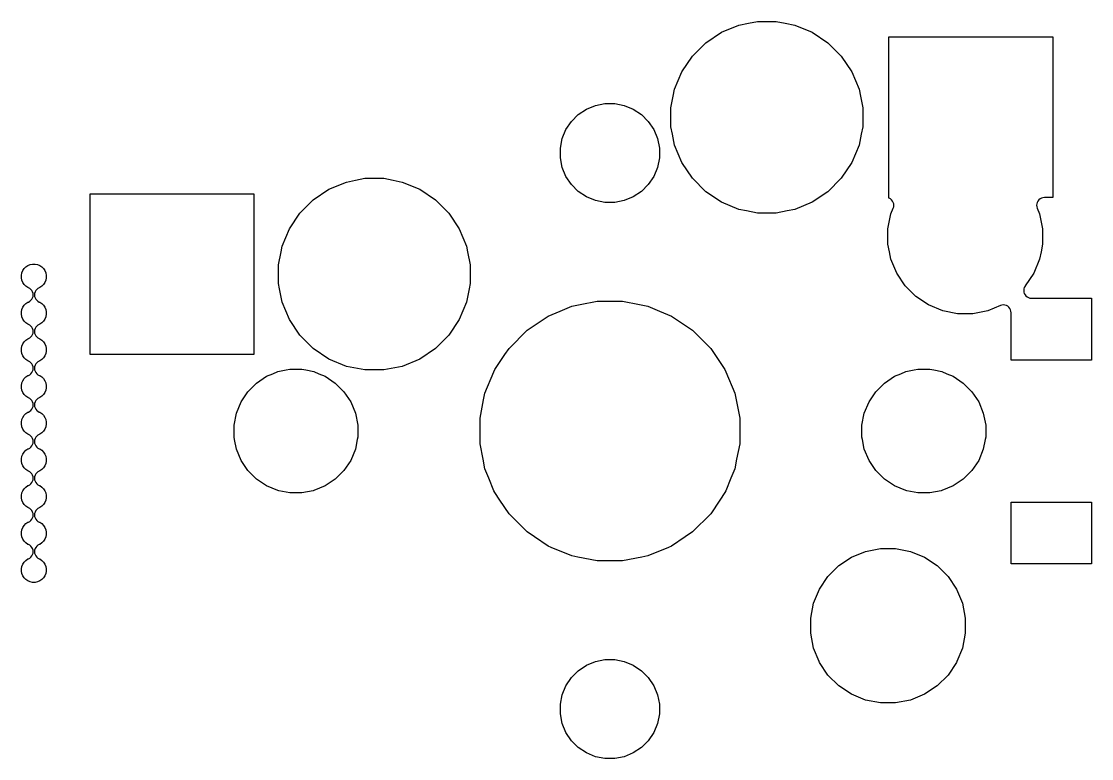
# Model space of a CAD drawing. Extents: x 70 to 347, y -163 to -55.
# Drawn here: x 208.73 to 226.04, y -133.65 to -121.72 of the extents above; entities that cross this region are included whole.
import ezdxf

# ---------------------------------------------------------------- set-up
doc = ezdxf.new("R2010")
doc.units = 0
doc.layers.add('BLACK', color=7, linetype='CONTINUOUS')

msp = doc.modelspace()

# ---------------------------------------------------------------- linework, layer by layer
at = {"layer": 'BLACK', "linetype": 'CONTINUOUS'}
for p, q in [((220.488, -121.744), (220.634, -121.715)), ((220.634, -121.715), (220.939, -121.715)), ((220.939, -121.715), (221.085, -121.744)), ((219.798, -122.061), (220.052, -121.892)), ((220.052, -121.892), (220.334, -121.775)), ((220.334, -121.775), (220.488, -121.744)), ((221.085, -121.744), (221.239, -121.775)), ((221.239, -121.775), (221.521, -121.892)), ((221.521, -121.892), (221.775, -122.061)), ((219.582, -122.277), (219.798, -122.061)), ((221.775, -122.061), (221.991, -122.277)), ((222.763, -124.576), (222.763, -121.965)), ((222.763, -121.965), (225.415, -121.965)), ((225.415, -121.965), (225.415, -124.567)), ((219.412, -122.532), (219.582, -122.277)), ((221.991, -122.277), (222.161, -122.532)), ((219.295, -122.814), (219.412, -122.532)), ((222.161, -122.532), (222.278, -122.814)), ((219.236, -123.113), (219.273, -122.923)), ((219.273, -122.923), (219.295, -122.814)), ((222.278, -122.814), (222.3, -122.923)), ((222.3, -122.923), (222.338, -123.113)), ((217.867, -123.136), (218.013, -123.076)), ((218.013, -123.076), (218.168, -123.045)), ((218.168, -123.045), (218.325, -123.045)), ((218.325, -123.045), (218.48, -123.076)), ((218.48, -123.076), (218.626, -123.136)), ((217.624, -123.336), (217.736, -123.224)), ((217.736, -123.224), (217.867, -123.136)), ((217.867, -123.136), (217.867, -123.136)), ((218.626, -123.136), (218.626, -123.136)), ((218.626, -123.136), (218.757, -123.224)), ((218.757, -123.224), (218.869, -123.336)), ((219.236, -123.419), (219.236, -123.113)), ((222.338, -123.113), (222.338, -123.419)), ((217.537, -123.467), (217.624, -123.336)), ((218.869, -123.336), (218.956, -123.467)), ((219.26, -123.541), (219.236, -123.419)), ((222.338, -123.419), (222.313, -123.541)), ((217.446, -123.767), (217.476, -123.613)), ((217.476, -123.613), (217.537, -123.467)), ((217.537, -123.467), (217.537, -123.467)), ((218.956, -123.467), (218.956, -123.467)), ((218.956, -123.467), (219.017, -123.613)), ((219.017, -123.613), (219.048, -123.767)), ((219.295, -123.719), (219.26, -123.541)), ((222.313, -123.541), (222.278, -123.719)), ((217.446, -123.925), (217.446, -123.767)), ((219.048, -123.767), (219.048, -123.925)), ((219.412, -124.001), (219.295, -123.719)), ((222.278, -123.719), (222.161, -124.001)), ((217.476, -124.08), (217.446, -123.925)), ((219.048, -123.925), (219.017, -124.08)), ((217.537, -124.226), (217.476, -124.08)), ((219.017, -124.08), (218.956, -124.226)), ((219.582, -124.255), (219.412, -124.001)), ((222.161, -124.001), (221.991, -124.255)), ((213.702, -124.432), (213.984, -124.315)), ((213.984, -124.315), (214.134, -124.285)), ((214.134, -124.285), (214.284, -124.255)), ((214.284, -124.255), (214.589, -124.255)), ((214.589, -124.255), (214.739, -124.285)), ((214.739, -124.285), (214.889, -124.315)), ((214.889, -124.315), (215.171, -124.432)), ((217.624, -124.357), (217.537, -124.226)), ((217.537, -124.226), (217.537, -124.226)), ((218.956, -124.226), (218.869, -124.357)), ((218.956, -124.226), (218.956, -124.226)), ((219.798, -124.471), (219.582, -124.255)), ((221.991, -124.255), (221.775, -124.471)), ((213.448, -124.601), (213.702, -124.432)), ((215.171, -124.432), (215.425, -124.601)), ((217.736, -124.468), (217.624, -124.357)), ((217.867, -124.556), (217.736, -124.468)), ((218.757, -124.468), (218.626, -124.556)), ((218.869, -124.357), (218.757, -124.468)), ((220.052, -124.641), (219.798, -124.471)), ((221.775, -124.471), (221.521, -124.641)), ((209.836, -127.107), (209.836, -124.505)), ((209.836, -124.505), (212.488, -124.505)), ((212.488, -124.505), (212.488, -127.107)), ((213.232, -124.817), (213.448, -124.601)), ((215.425, -124.601), (215.641, -124.817)), ((218.013, -124.616), (217.867, -124.556)), ((217.867, -124.556), (217.867, -124.556)), ((217.867, -124.556), (217.867, -124.556)), ((218.168, -124.647), (218.013, -124.616)), ((218.325, -124.647), (218.168, -124.647)), ((218.48, -124.616), (218.325, -124.647)), ((218.626, -124.556), (218.48, -124.616)), ((218.626, -124.556), (218.626, -124.556)), ((218.626, -124.556), (218.626, -124.556)), ((220.334, -124.758), (220.052, -124.641)), ((221.521, -124.641), (221.239, -124.758)), ((222.764, -124.577), (222.763, -124.576)), ((222.785, -124.588), (222.764, -124.577)), ((222.804, -124.604), (222.785, -124.588)), ((222.82, -124.623), (222.804, -124.604)), ((222.831, -124.644), (222.82, -124.623)), ((222.839, -124.668), (222.831, -124.644)), ((225.162, -124.644), (225.155, -124.668)), ((225.173, -124.623), (225.162, -124.644)), ((225.189, -124.604), (225.173, -124.623)), ((225.208, -124.588), (225.189, -124.604)), ((225.229, -124.577), (225.208, -124.588)), ((225.253, -124.57), (225.229, -124.577)), ((225.277, -124.567), (225.253, -124.57)), ((225.415, -124.567), (225.277, -124.567)), ((213.062, -125.072), (213.232, -124.817)), ((215.641, -124.817), (215.811, -125.072)), ((220.458, -124.782), (220.334, -124.758)), ((220.634, -124.817), (220.458, -124.782)), ((220.939, -124.817), (220.634, -124.817)), ((221.115, -124.782), (220.939, -124.817)), ((221.239, -124.758), (221.115, -124.782)), ((222.746, -125.073), (222.794, -124.831)), ((222.794, -124.831), (222.831, -124.74)), ((222.831, -124.74), (222.839, -124.717)), ((222.841, -124.692), (222.839, -124.668)), ((222.839, -124.717), (222.841, -124.692)), ((225.155, -124.668), (225.152, -124.692)), ((225.152, -124.692), (225.155, -124.717)), ((225.155, -124.717), (225.162, -124.74)), ((225.162, -124.74), (225.2, -124.831)), ((225.2, -124.831), (225.248, -125.073)), ((212.945, -125.354), (213.062, -125.072)), ((215.811, -125.072), (215.928, -125.354)), ((222.746, -125.319), (222.746, -125.073)), ((225.248, -125.073), (225.248, -125.319)), ((212.927, -125.444), (212.945, -125.354)), ((215.928, -125.354), (215.946, -125.444)), ((222.77, -125.444), (222.746, -125.319)), ((225.248, -125.319), (225.223, -125.444)), ((212.886, -125.653), (212.927, -125.444)), ((215.946, -125.444), (215.988, -125.653)), ((222.794, -125.561), (222.77, -125.444)), ((225.223, -125.444), (225.2, -125.561)), ((208.771, -125.716), (208.799, -125.688)), ((208.799, -125.688), (208.832, -125.666)), ((208.832, -125.666), (208.868, -125.651)), ((208.868, -125.651), (208.907, -125.643)), ((208.868, -125.651), (208.868, -125.651)), ((208.868, -125.651), (208.868, -125.651)), ((208.907, -125.643), (208.947, -125.643)), ((208.947, -125.643), (208.986, -125.651)), ((208.986, -125.651), (208.986, -125.651)), ((208.986, -125.651), (208.986, -125.651)), ((208.986, -125.651), (209.022, -125.666)), ((209.022, -125.666), (209.055, -125.688)), ((209.055, -125.688), (209.083, -125.716)), ((212.886, -125.959), (212.886, -125.653)), ((215.988, -125.653), (215.988, -125.959)), ((222.888, -125.789), (222.794, -125.561)), ((225.2, -125.561), (225.105, -125.789)), ((208.726, -125.824), (208.733, -125.789)), ((208.726, -125.864), (208.726, -125.824)), ((208.734, -125.903), (208.726, -125.864)), ((208.733, -125.789), (208.734, -125.786)), ((208.734, -125.786), (208.749, -125.749)), ((208.734, -125.786), (208.734, -125.786)), ((208.734, -125.786), (208.734, -125.786)), ((208.749, -125.749), (208.771, -125.716)), ((209.083, -125.716), (209.105, -125.749)), ((209.105, -125.749), (209.12, -125.786)), ((209.12, -125.786), (209.12, -125.786)), ((209.12, -125.786), (209.12, -125.786)), ((209.12, -125.786), (209.121, -125.789)), ((209.128, -125.864), (209.12, -125.903)), ((209.121, -125.789), (209.128, -125.824)), ((209.128, -125.824), (209.128, -125.864)), ((223.025, -125.994), (222.888, -125.789)), ((225.105, -125.789), (224.968, -125.994)), ((208.749, -125.939), (208.734, -125.903)), ((208.771, -125.972), (208.749, -125.939)), ((208.799, -126), (208.771, -125.972)), ((208.832, -126.022), (208.799, -126)), ((208.84, -126.026), (208.832, -126.022)), ((208.861, -126.037), (208.84, -126.026)), ((208.88, -126.053), (208.861, -126.037)), ((208.896, -126.072), (208.88, -126.053)), ((208.974, -126.053), (208.958, -126.072)), ((208.993, -126.037), (208.974, -126.053)), ((209.014, -126.026), (208.993, -126.037)), ((209.022, -126.022), (209.014, -126.026)), ((209.055, -126), (209.022, -126.022)), ((209.083, -125.972), (209.055, -126)), ((209.105, -125.939), (209.083, -125.972)), ((209.12, -125.903), (209.105, -125.939)), ((212.903, -126.046), (212.886, -125.959)), ((212.945, -126.259), (212.903, -126.046)), ((215.97, -126.046), (215.928, -126.259)), ((215.988, -125.959), (215.97, -126.046)), ((223.199, -126.168), (223.025, -125.994)), ((224.945, -126.046), (224.943, -126.07)), ((224.952, -126.022), (224.945, -126.046)), ((224.964, -126.001), (224.952, -126.022)), ((224.968, -125.994), (224.964, -126.001)), ((224.968, -125.994), (224.968, -125.994)), ((208.88, -126.229), (208.896, -126.211)), ((208.907, -126.093), (208.896, -126.072)), ((208.896, -126.211), (208.907, -126.189)), ((208.914, -126.117), (208.907, -126.093)), ((208.907, -126.189), (208.914, -126.165)), ((208.917, -126.141), (208.914, -126.117)), ((208.914, -126.165), (208.917, -126.141)), ((208.94, -126.117), (208.937, -126.141)), ((208.937, -126.141), (208.94, -126.165)), ((208.947, -126.093), (208.94, -126.117)), ((208.94, -126.165), (208.947, -126.189)), ((208.958, -126.072), (208.947, -126.093)), ((208.947, -126.189), (208.958, -126.211)), ((208.958, -126.211), (208.974, -126.229)), ((223.404, -126.305), (223.199, -126.168)), ((224.943, -126.07), (224.945, -126.095)), ((224.945, -126.095), (224.952, -126.118)), ((224.952, -126.118), (224.964, -126.14)), ((224.964, -126.14), (224.979, -126.159)), ((224.979, -126.159), (224.998, -126.174)), ((224.998, -126.174), (225.02, -126.186)), ((225.02, -126.186), (225.043, -126.193)), ((225.043, -126.193), (225.068, -126.195)), ((225.068, -126.195), (226.041, -126.195)), ((226.041, -126.195), (226.041, -127.197)), ((208.726, -126.418), (208.734, -126.379)), ((208.734, -126.379), (208.749, -126.343)), ((208.734, -126.379), (208.734, -126.379)), ((208.734, -126.379), (208.734, -126.379)), ((208.749, -126.343), (208.771, -126.31)), ((208.771, -126.31), (208.799, -126.282)), ((208.799, -126.282), (208.832, -126.26)), ((208.832, -126.26), (208.84, -126.257)), ((208.84, -126.257), (208.861, -126.245)), ((208.861, -126.245), (208.88, -126.229)), ((208.974, -126.229), (208.993, -126.245)), ((208.993, -126.245), (209.014, -126.257)), ((209.014, -126.257), (209.022, -126.26)), ((209.022, -126.26), (209.055, -126.282)), ((209.055, -126.282), (209.083, -126.31)), ((209.083, -126.31), (209.105, -126.343)), ((209.105, -126.343), (209.12, -126.379)), ((209.12, -126.379), (209.12, -126.379)), ((209.12, -126.379), (209.12, -126.379)), ((209.12, -126.379), (209.128, -126.418)), ((213.062, -126.541), (212.945, -126.259)), ((215.928, -126.259), (215.811, -126.541)), ((217.442, -126.405), (217.634, -126.326)), ((217.634, -126.326), (217.769, -126.299)), ((217.769, -126.299), (218.04, -126.245)), ((218.04, -126.245), (218.454, -126.245)), ((218.454, -126.245), (218.724, -126.299)), ((218.724, -126.299), (218.859, -126.326)), ((218.859, -126.326), (219.051, -126.405)), ((223.632, -126.399), (223.404, -126.305)), ((223.404, -126.305), (223.404, -126.305)), ((223.404, -126.305), (223.404, -126.305)), ((223.873, -126.447), (223.632, -126.399)), ((224.361, -126.399), (224.12, -126.447)), ((224.567, -126.314), (224.361, -126.399)), ((224.59, -126.307), (224.567, -126.314)), ((224.614, -126.305), (224.59, -126.307)), ((224.639, -126.307), (224.614, -126.305)), ((224.662, -126.314), (224.639, -126.307)), ((224.684, -126.326), (224.662, -126.314)), ((224.703, -126.341), (224.684, -126.326)), ((224.718, -126.36), (224.703, -126.341)), ((224.73, -126.382), (224.718, -126.36)), ((224.737, -126.405), (224.73, -126.382)), ((208.726, -126.458), (208.726, -126.418)), ((208.731, -126.484), (208.726, -126.458)), ((208.734, -126.497), (208.731, -126.484)), ((208.749, -126.533), (208.734, -126.497)), ((208.771, -126.566), (208.749, -126.533)), ((208.799, -126.594), (208.771, -126.566)), ((209.083, -126.566), (209.055, -126.594)), ((209.105, -126.533), (209.083, -126.566)), ((209.12, -126.497), (209.105, -126.533)), ((209.123, -126.484), (209.12, -126.497)), ((209.128, -126.458), (209.123, -126.484)), ((209.128, -126.418), (209.128, -126.458)), ((213.232, -126.795), (213.062, -126.541)), ((215.811, -126.541), (215.641, -126.795)), ((216.907, -126.714), (217.167, -126.541)), ((217.167, -126.541), (217.251, -126.484)), ((217.251, -126.484), (217.442, -126.405)), ((217.251, -126.484), (217.251, -126.484)), ((219.051, -126.405), (219.242, -126.484)), ((219.242, -126.484), (219.242, -126.484)), ((219.242, -126.484), (219.326, -126.541)), ((219.326, -126.541), (219.586, -126.714)), ((224.12, -126.447), (223.873, -126.447)), ((224.739, -126.43), (224.737, -126.405)), ((224.739, -127.197), (224.739, -126.43)), ((208.832, -126.616), (208.799, -126.594)), ((208.84, -126.619), (208.832, -126.616)), ((208.861, -126.631), (208.84, -126.619)), ((208.88, -126.646), (208.861, -126.631)), ((208.896, -126.665), (208.88, -126.646)), ((208.907, -126.687), (208.896, -126.665)), ((208.914, -126.71), (208.907, -126.687)), ((208.917, -126.735), (208.914, -126.71)), ((208.914, -126.759), (208.917, -126.735)), ((208.94, -126.71), (208.937, -126.735)), ((208.937, -126.735), (208.94, -126.759)), ((208.947, -126.687), (208.94, -126.71)), ((208.958, -126.665), (208.947, -126.687)), ((208.974, -126.646), (208.958, -126.665)), ((208.993, -126.631), (208.974, -126.646)), ((209.014, -126.619), (208.993, -126.631)), ((209.022, -126.616), (209.014, -126.619)), ((209.055, -126.594), (209.022, -126.616)), ((216.615, -127.007), (216.907, -126.714)), ((219.586, -126.714), (219.879, -127.007)), ((208.749, -126.936), (208.771, -126.904)), ((208.771, -126.904), (208.799, -126.876)), ((208.799, -126.876), (208.832, -126.854)), ((208.832, -126.854), (208.84, -126.85)), ((208.84, -126.85), (208.861, -126.839)), ((208.861, -126.839), (208.88, -126.823)), ((208.88, -126.823), (208.896, -126.804)), ((208.896, -126.804), (208.907, -126.783)), ((208.907, -126.783), (208.914, -126.759)), ((208.94, -126.759), (208.947, -126.783)), ((208.947, -126.783), (208.958, -126.804)), ((208.958, -126.804), (208.974, -126.823)), ((208.974, -126.823), (208.993, -126.839)), ((208.993, -126.839), (209.014, -126.85)), ((209.014, -126.85), (209.022, -126.854)), ((209.022, -126.854), (209.055, -126.876)), ((209.055, -126.876), (209.083, -126.904)), ((209.083, -126.904), (209.105, -126.936)), ((213.448, -127.011), (213.232, -126.795)), ((215.641, -126.795), (215.425, -127.011)), ((208.726, -127.012), (208.734, -126.973)), ((208.726, -127.052), (208.726, -127.012)), ((208.734, -127.09), (208.726, -127.052)), ((208.726, -127.052), (208.726, -127.052)), ((208.734, -126.973), (208.749, -126.936)), ((208.734, -126.973), (208.734, -126.973)), ((208.734, -126.973), (208.734, -126.973)), ((208.749, -127.127), (208.734, -127.09)), ((209.105, -126.936), (209.12, -126.973)), ((209.12, -127.09), (209.105, -127.127)), ((209.12, -126.973), (209.12, -126.973)), ((209.12, -126.973), (209.12, -126.973)), ((209.12, -126.973), (209.128, -127.012)), ((209.128, -127.052), (209.12, -127.09)), ((209.128, -127.012), (209.128, -127.052)), ((209.128, -127.052), (209.128, -127.052)), ((213.702, -127.181), (213.448, -127.011)), ((215.425, -127.011), (215.171, -127.181)), ((216.548, -127.107), (216.615, -127.007)), ((219.879, -127.007), (219.946, -127.107)), ((208.771, -127.16), (208.749, -127.127)), ((208.799, -127.188), (208.771, -127.16)), ((208.832, -127.21), (208.799, -127.188)), ((208.84, -127.213), (208.832, -127.21)), ((208.861, -127.225), (208.84, -127.213)), ((208.88, -127.24), (208.861, -127.225)), ((208.896, -127.259), (208.88, -127.24)), ((208.907, -127.281), (208.896, -127.259)), ((208.958, -127.259), (208.947, -127.281)), ((208.974, -127.24), (208.958, -127.259)), ((208.993, -127.225), (208.974, -127.24)), ((209.014, -127.213), (208.993, -127.225)), ((209.022, -127.21), (209.014, -127.213)), ((209.055, -127.188), (209.022, -127.21)), ((209.083, -127.16), (209.055, -127.188)), ((209.105, -127.127), (209.083, -127.16)), ((212.488, -127.107), (209.836, -127.107)), ((213.984, -127.298), (213.702, -127.181)), ((215.171, -127.181), (214.889, -127.298)), ((216.385, -127.351), (216.548, -127.107)), ((219.946, -127.107), (220.108, -127.351)), ((226.041, -127.197), (224.739, -127.197)), ((208.84, -127.444), (208.861, -127.433)), ((208.861, -127.433), (208.88, -127.417)), ((208.88, -127.417), (208.896, -127.398)), ((208.896, -127.398), (208.907, -127.376)), ((208.914, -127.304), (208.907, -127.281)), ((208.907, -127.376), (208.914, -127.353)), ((208.917, -127.329), (208.914, -127.304)), ((208.914, -127.353), (208.917, -127.329)), ((208.94, -127.304), (208.937, -127.329)), ((208.937, -127.329), (208.94, -127.353)), ((208.947, -127.281), (208.94, -127.304)), ((208.94, -127.353), (208.947, -127.376)), ((208.947, -127.376), (208.958, -127.398)), ((208.958, -127.398), (208.974, -127.417)), ((208.974, -127.417), (208.993, -127.433)), ((208.993, -127.433), (209.014, -127.444)), ((212.692, -127.459), (212.794, -127.417)), ((212.794, -127.417), (212.875, -127.384)), ((212.875, -127.384), (213.008, -127.357)), ((213.008, -127.357), (213.068, -127.345)), ((213.068, -127.345), (213.265, -127.345)), ((213.265, -127.345), (213.326, -127.357)), ((213.326, -127.357), (213.459, -127.384)), ((213.459, -127.384), (213.539, -127.417)), ((213.539, -127.417), (213.641, -127.459)), ((214.103, -127.321), (213.984, -127.298)), ((214.284, -127.357), (214.103, -127.321)), ((214.589, -127.357), (214.284, -127.357)), ((214.77, -127.321), (214.589, -127.357)), ((214.889, -127.298), (214.77, -127.321)), ((216.226, -127.733), (216.369, -127.388)), ((216.369, -127.388), (216.385, -127.351)), ((216.385, -127.351), (216.385, -127.351)), ((220.108, -127.351), (220.108, -127.351)), ((220.108, -127.351), (220.124, -127.388)), ((220.124, -127.388), (220.267, -127.733)), ((222.852, -127.459), (222.954, -127.417)), ((222.954, -127.417), (223.035, -127.384)), ((223.035, -127.384), (223.168, -127.357)), ((223.168, -127.357), (223.228, -127.345)), ((223.228, -127.345), (223.425, -127.345)), ((223.425, -127.345), (223.486, -127.357)), ((223.486, -127.357), (223.619, -127.384)), ((223.619, -127.384), (223.699, -127.417)), ((223.699, -127.417), (223.801, -127.459)), ((208.726, -127.606), (208.733, -127.569)), ((208.726, -127.645), (208.726, -127.606)), ((208.733, -127.569), (208.734, -127.567)), ((208.734, -127.567), (208.749, -127.53)), ((208.734, -127.567), (208.734, -127.567)), ((208.734, -127.567), (208.734, -127.567)), ((208.749, -127.53), (208.771, -127.497)), ((208.771, -127.497), (208.799, -127.469)), ((208.799, -127.469), (208.832, -127.447)), ((208.832, -127.447), (208.84, -127.444)), ((209.014, -127.444), (209.022, -127.447)), ((209.022, -127.447), (209.055, -127.469)), ((209.055, -127.469), (209.083, -127.497)), ((209.083, -127.497), (209.105, -127.53)), ((209.105, -127.53), (209.12, -127.567)), ((209.12, -127.567), (209.12, -127.567)), ((209.12, -127.567), (209.12, -127.567)), ((209.12, -127.567), (209.121, -127.569)), ((209.121, -127.569), (209.128, -127.606)), ((209.128, -127.606), (209.128, -127.645)), ((212.389, -127.708), (212.528, -127.569)), ((212.528, -127.569), (212.692, -127.459)), ((212.692, -127.459), (212.692, -127.459)), ((213.641, -127.459), (213.641, -127.459)), ((213.641, -127.459), (213.805, -127.569)), ((213.805, -127.569), (213.944, -127.708)), ((222.549, -127.708), (222.688, -127.569)), ((222.688, -127.569), (222.852, -127.459)), ((222.852, -127.459), (222.852, -127.459)), ((223.801, -127.459), (223.801, -127.459)), ((223.801, -127.459), (223.965, -127.569)), ((223.965, -127.569), (224.104, -127.708)), ((208.734, -127.684), (208.726, -127.645)), ((208.749, -127.721), (208.734, -127.684)), ((208.771, -127.754), (208.749, -127.721)), ((208.799, -127.782), (208.771, -127.754)), ((208.832, -127.804), (208.799, -127.782)), ((209.055, -127.782), (209.022, -127.804)), ((209.083, -127.754), (209.055, -127.782)), ((209.105, -127.721), (209.083, -127.754)), ((209.12, -127.684), (209.105, -127.721)), ((209.128, -127.645), (209.12, -127.684)), ((212.28, -127.872), (212.389, -127.708)), ((213.944, -127.708), (214.054, -127.872)), ((216.205, -127.841), (216.226, -127.733)), ((220.267, -127.733), (220.288, -127.841)), ((222.44, -127.872), (222.549, -127.708)), ((224.104, -127.708), (224.214, -127.872)), ((208.84, -127.807), (208.832, -127.804)), ((208.861, -127.818), (208.84, -127.807)), ((208.88, -127.834), (208.861, -127.818)), ((208.896, -127.853), (208.88, -127.834)), ((208.907, -127.874), (208.896, -127.853)), ((208.914, -127.898), (208.907, -127.874)), ((208.907, -127.97), (208.914, -127.947)), ((208.917, -127.922), (208.914, -127.898)), ((208.914, -127.947), (208.917, -127.922)), ((208.94, -127.898), (208.937, -127.922)), ((208.937, -127.922), (208.94, -127.947)), ((208.947, -127.874), (208.94, -127.898)), ((208.94, -127.947), (208.947, -127.97)), ((208.958, -127.853), (208.947, -127.874)), ((208.974, -127.834), (208.958, -127.853)), ((208.993, -127.818), (208.974, -127.834)), ((209.014, -127.807), (208.993, -127.818)), ((209.022, -127.804), (209.014, -127.807)), ((212.204, -128.054), (212.28, -127.872)), ((214.054, -127.872), (214.129, -128.054)), ((216.146, -128.139), (216.205, -127.841)), ((220.288, -127.841), (220.348, -128.139)), ((222.364, -128.054), (222.44, -127.872)), ((224.214, -127.872), (224.289, -128.054)), ((208.734, -128.161), (208.749, -128.124)), ((208.749, -128.124), (208.771, -128.091)), ((208.771, -128.091), (208.799, -128.063)), ((208.799, -128.063), (208.832, -128.041)), ((208.832, -128.041), (208.84, -128.038)), ((208.84, -128.038), (208.861, -128.026)), ((208.861, -128.026), (208.88, -128.011)), ((208.88, -128.011), (208.896, -127.992)), ((208.896, -127.992), (208.907, -127.97)), ((208.947, -127.97), (208.958, -127.992)), ((208.958, -127.992), (208.974, -128.011)), ((208.974, -128.011), (208.993, -128.026)), ((208.993, -128.026), (209.014, -128.038)), ((209.014, -128.038), (209.022, -128.041)), ((209.022, -128.041), (209.055, -128.063)), ((209.055, -128.063), (209.083, -128.091)), ((209.083, -128.091), (209.105, -128.124)), ((209.105, -128.124), (209.12, -128.161)), ((212.166, -128.248), (212.204, -128.054)), ((212.204, -128.054), (212.204, -128.054)), ((214.129, -128.054), (214.129, -128.054)), ((214.129, -128.054), (214.168, -128.248)), ((222.326, -128.248), (222.364, -128.054)), ((222.364, -128.054), (222.364, -128.054)), ((224.289, -128.054), (224.289, -128.054)), ((224.289, -128.054), (224.328, -128.248)), ((208.726, -128.199), (208.734, -128.161)), ((208.726, -128.239), (208.726, -128.199)), ((208.731, -128.266), (208.726, -128.239)), ((208.734, -128.278), (208.731, -128.266)), ((208.734, -128.161), (208.734, -128.161)), ((208.734, -128.161), (208.734, -128.161)), ((208.749, -128.314), (208.734, -128.278)), ((209.12, -128.278), (209.105, -128.314)), ((209.12, -128.161), (209.12, -128.161)), ((209.12, -128.161), (209.12, -128.161)), ((209.12, -128.161), (209.128, -128.199)), ((209.123, -128.266), (209.12, -128.278)), ((209.128, -128.239), (209.123, -128.266)), ((209.128, -128.199), (209.128, -128.239)), ((212.166, -128.445), (212.166, -128.248)), ((214.168, -128.248), (214.168, -128.445)), ((216.146, -128.553), (216.146, -128.139)), ((220.348, -128.139), (220.348, -128.553)), ((222.326, -128.445), (222.326, -128.248)), ((224.328, -128.248), (224.328, -128.445)), ((208.771, -128.347), (208.749, -128.314)), ((208.799, -128.375), (208.771, -128.347)), ((208.832, -128.397), (208.799, -128.375)), ((208.84, -128.401), (208.832, -128.397)), ((208.861, -128.412), (208.84, -128.401)), ((208.88, -128.428), (208.861, -128.412)), ((208.896, -128.447), (208.88, -128.428)), ((208.907, -128.468), (208.896, -128.447)), ((208.914, -128.492), (208.907, -128.468)), ((208.947, -128.468), (208.94, -128.492)), ((208.958, -128.447), (208.947, -128.468)), ((208.974, -128.428), (208.958, -128.447)), ((208.993, -128.412), (208.974, -128.428)), ((209.014, -128.401), (208.993, -128.412)), ((209.022, -128.397), (209.014, -128.401)), ((209.055, -128.375), (209.022, -128.397)), ((209.083, -128.347), (209.055, -128.375)), ((209.105, -128.314), (209.083, -128.347)), ((212.173, -128.484), (212.166, -128.445)), ((214.168, -128.445), (214.16, -128.484)), ((222.333, -128.484), (222.326, -128.445)), ((224.328, -128.445), (224.32, -128.484)), ((208.799, -128.657), (208.832, -128.635)), ((208.832, -128.635), (208.84, -128.632)), ((208.84, -128.632), (208.861, -128.62)), ((208.861, -128.62), (208.88, -128.604)), ((208.88, -128.604), (208.896, -128.586)), ((208.896, -128.586), (208.907, -128.564)), ((208.907, -128.564), (208.914, -128.54)), ((208.917, -128.516), (208.914, -128.492)), ((208.914, -128.54), (208.917, -128.516)), ((208.94, -128.492), (208.937, -128.516)), ((208.937, -128.516), (208.94, -128.54)), ((208.94, -128.54), (208.947, -128.564)), ((208.947, -128.564), (208.958, -128.586)), ((208.958, -128.586), (208.974, -128.604)), ((208.974, -128.604), (208.993, -128.62)), ((208.993, -128.62), (209.014, -128.632)), ((209.014, -128.632), (209.022, -128.635)), ((209.022, -128.635), (209.055, -128.657)), ((212.204, -128.638), (212.173, -128.484)), ((212.28, -128.82), (212.204, -128.638)), ((214.129, -128.638), (214.054, -128.82)), ((214.16, -128.484), (214.129, -128.638)), ((216.195, -128.803), (216.146, -128.553)), ((220.348, -128.553), (220.298, -128.803)), ((222.364, -128.638), (222.333, -128.484)), ((222.44, -128.82), (222.364, -128.638)), ((224.289, -128.638), (224.214, -128.82)), ((224.32, -128.484), (224.289, -128.638)), ((208.726, -128.793), (208.734, -128.754)), ((208.726, -128.833), (208.726, -128.793)), ((208.734, -128.754), (208.749, -128.718)), ((208.749, -128.718), (208.771, -128.685)), ((208.771, -128.685), (208.799, -128.657)), ((209.055, -128.657), (209.083, -128.685)), ((209.083, -128.685), (209.105, -128.718)), ((209.105, -128.718), (209.12, -128.754)), ((209.12, -128.754), (209.128, -128.793)), ((209.128, -128.793), (209.128, -128.833)), ((212.389, -128.984), (212.28, -128.82)), ((214.054, -128.82), (213.944, -128.984)), ((216.226, -128.959), (216.195, -128.803)), ((220.298, -128.803), (220.267, -128.959)), ((222.549, -128.984), (222.44, -128.82)), ((224.214, -128.82), (224.104, -128.984)), ((208.734, -128.872), (208.726, -128.833)), ((208.749, -128.908), (208.734, -128.872)), ((208.771, -128.941), (208.749, -128.908)), ((208.799, -128.969), (208.771, -128.941)), ((208.832, -128.991), (208.799, -128.969)), ((208.84, -128.994), (208.832, -128.991)), ((208.861, -129.006), (208.84, -128.994)), ((209.014, -128.994), (208.993, -129.006)), ((209.022, -128.991), (209.014, -128.994)), ((209.055, -128.969), (209.022, -128.991)), ((209.083, -128.941), (209.055, -128.969)), ((209.105, -128.908), (209.083, -128.941)), ((209.12, -128.872), (209.105, -128.908)), ((209.128, -128.833), (209.12, -128.872)), ((212.528, -129.124), (212.389, -128.984)), ((213.944, -128.984), (213.805, -129.124)), ((216.289, -129.11), (216.226, -128.959)), ((220.267, -128.959), (220.204, -129.11)), ((222.688, -129.124), (222.549, -128.984)), ((224.104, -128.984), (223.965, -129.124)), ((208.88, -129.021), (208.861, -129.006)), ((208.896, -129.04), (208.88, -129.021)), ((208.907, -129.062), (208.896, -129.04)), ((208.896, -129.179), (208.907, -129.158)), ((208.914, -129.085), (208.907, -129.062)), ((208.907, -129.158), (208.914, -129.134)), ((208.917, -129.11), (208.914, -129.085)), ((208.914, -129.134), (208.917, -129.11)), ((208.94, -129.085), (208.937, -129.11)), ((208.937, -129.11), (208.94, -129.134)), ((208.947, -129.062), (208.94, -129.085)), ((208.94, -129.134), (208.947, -129.158)), ((208.958, -129.04), (208.947, -129.062)), ((208.947, -129.158), (208.958, -129.179)), ((208.974, -129.021), (208.958, -129.04)), ((208.993, -129.006), (208.974, -129.021)), ((212.692, -129.233), (212.528, -129.124)), ((213.805, -129.124), (213.641, -129.233)), ((216.372, -129.311), (216.289, -129.11)), ((220.204, -129.11), (220.121, -129.311)), ((222.852, -129.233), (222.688, -129.124)), ((223.965, -129.124), (223.801, -129.233)), ((208.734, -129.348), (208.749, -129.311)), ((208.749, -129.311), (208.771, -129.279)), ((208.771, -129.279), (208.799, -129.251)), ((208.799, -129.251), (208.832, -129.229)), ((208.832, -129.229), (208.84, -129.225)), ((208.84, -129.225), (208.861, -129.214)), ((208.861, -129.214), (208.88, -129.198)), ((208.88, -129.198), (208.896, -129.179)), ((208.958, -129.179), (208.974, -129.198)), ((208.974, -129.198), (208.993, -129.214)), ((208.993, -129.214), (209.014, -129.225)), ((209.014, -129.225), (209.022, -129.229)), ((209.022, -129.229), (209.055, -129.251)), ((209.055, -129.251), (209.083, -129.279)), ((209.083, -129.279), (209.105, -129.311)), ((209.105, -129.311), (209.12, -129.348)), ((212.875, -129.309), (212.692, -129.233)), ((212.889, -129.311), (212.875, -129.309)), ((213.068, -129.347), (212.889, -129.311)), ((213.445, -129.311), (213.265, -129.347)), ((213.459, -129.309), (213.445, -129.311)), ((213.641, -129.233), (213.459, -129.309)), ((216.385, -129.341), (216.372, -129.311)), ((216.468, -129.465), (216.385, -129.341)), ((220.108, -129.341), (220.026, -129.465)), ((220.121, -129.311), (220.108, -129.341)), ((223.035, -129.309), (222.852, -129.233)), ((223.049, -129.311), (223.035, -129.309)), ((223.228, -129.347), (223.049, -129.311)), ((223.605, -129.311), (223.425, -129.347)), ((223.619, -129.309), (223.605, -129.311)), ((223.801, -129.233), (223.619, -129.309)), ((208.726, -129.387), (208.734, -129.348)), ((208.726, -129.427), (208.726, -129.387)), ((208.734, -129.465), (208.726, -129.427)), ((208.749, -129.502), (208.734, -129.465)), ((208.771, -129.535), (208.749, -129.502)), ((209.105, -129.502), (209.083, -129.535)), ((209.12, -129.465), (209.105, -129.502)), ((209.12, -129.348), (209.128, -129.387)), ((209.128, -129.427), (209.12, -129.465)), ((209.128, -129.387), (209.128, -129.427)), ((213.265, -129.347), (213.068, -129.347)), ((216.615, -129.686), (216.468, -129.465)), ((220.026, -129.465), (219.879, -129.686)), ((223.425, -129.347), (223.228, -129.347)), ((224.739, -130.497), (224.739, -129.495)), ((224.739, -129.495), (226.041, -129.495)), ((226.041, -129.495), (226.041, -130.497)), ((208.799, -129.563), (208.771, -129.535)), ((208.832, -129.585), (208.799, -129.563)), ((208.84, -129.588), (208.832, -129.585)), ((208.861, -129.6), (208.84, -129.588)), ((208.88, -129.615), (208.861, -129.6)), ((208.896, -129.634), (208.88, -129.615)), ((208.907, -129.656), (208.896, -129.634)), ((208.914, -129.679), (208.907, -129.656)), ((208.917, -129.704), (208.914, -129.679)), ((208.94, -129.679), (208.937, -129.704)), ((208.947, -129.656), (208.94, -129.679)), ((208.958, -129.634), (208.947, -129.656)), ((208.974, -129.615), (208.958, -129.634)), ((208.993, -129.6), (208.974, -129.615)), ((209.014, -129.588), (208.993, -129.6)), ((209.022, -129.585), (209.014, -129.588)), ((209.055, -129.563), (209.022, -129.585)), ((209.083, -129.535), (209.055, -129.563)), ((216.907, -129.978), (216.615, -129.686)), ((219.879, -129.686), (219.586, -129.978)), ((208.771, -129.872), (208.799, -129.844)), ((208.799, -129.844), (208.832, -129.822)), ((208.832, -129.822), (208.84, -129.819)), ((208.84, -129.819), (208.861, -129.808)), ((208.861, -129.808), (208.88, -129.792)), ((208.88, -129.792), (208.896, -129.773)), ((208.896, -129.773), (208.907, -129.751)), ((208.907, -129.751), (208.914, -129.728)), ((208.914, -129.728), (208.917, -129.704)), ((208.937, -129.704), (208.94, -129.728)), ((208.94, -129.728), (208.947, -129.751)), ((208.947, -129.751), (208.958, -129.773)), ((208.958, -129.773), (208.974, -129.792)), ((208.974, -129.792), (208.993, -129.808)), ((208.993, -129.808), (209.014, -129.819)), ((209.014, -129.819), (209.022, -129.822)), ((209.022, -129.822), (209.055, -129.844)), ((209.055, -129.844), (209.083, -129.872)), ((208.726, -129.981), (208.734, -129.942)), ((208.726, -130.02), (208.726, -129.981)), ((208.734, -130.059), (208.726, -130.02)), ((208.734, -129.942), (208.749, -129.905)), ((208.749, -129.905), (208.771, -129.872)), ((209.083, -129.872), (209.105, -129.905)), ((209.105, -129.905), (209.12, -129.942)), ((209.12, -129.942), (209.128, -129.981)), ((209.128, -130.02), (209.12, -130.059)), ((209.128, -129.981), (209.128, -130.02)), ((217.028, -130.059), (216.907, -129.978)), ((219.586, -129.978), (219.465, -130.059)), ((208.749, -130.096), (208.734, -130.059)), ((208.771, -130.129), (208.749, -130.096)), ((208.799, -130.157), (208.771, -130.129)), ((208.832, -130.179), (208.799, -130.157)), ((208.84, -130.182), (208.832, -130.179)), ((208.861, -130.193), (208.84, -130.182)), ((208.88, -130.209), (208.861, -130.193)), ((208.993, -130.193), (208.974, -130.209)), ((209.014, -130.182), (208.993, -130.193)), ((209.022, -130.179), (209.014, -130.182)), ((209.055, -130.157), (209.022, -130.179)), ((209.083, -130.129), (209.055, -130.157)), ((209.105, -130.096), (209.083, -130.129)), ((209.12, -130.059), (209.105, -130.096)), ((217.251, -130.208), (217.028, -130.059)), ((217.299, -130.228), (217.251, -130.208)), ((217.251, -130.208), (217.251, -130.208)), ((217.251, -130.208), (217.251, -130.208)), ((219.242, -130.208), (219.194, -130.228)), ((219.465, -130.059), (219.242, -130.208)), ((219.242, -130.208), (219.242, -130.208)), ((219.242, -130.208), (219.242, -130.208)), ((208.896, -130.228), (208.88, -130.209)), ((208.88, -130.386), (208.896, -130.367)), ((208.907, -130.249), (208.896, -130.228)), ((208.896, -130.367), (208.907, -130.345)), ((208.914, -130.273), (208.907, -130.249)), ((208.907, -130.345), (208.914, -130.322)), ((208.917, -130.297), (208.914, -130.273)), ((208.914, -130.322), (208.917, -130.297)), ((208.94, -130.273), (208.937, -130.297)), ((208.937, -130.297), (208.94, -130.322)), ((208.947, -130.249), (208.94, -130.273)), ((208.94, -130.322), (208.947, -130.345)), ((208.958, -130.228), (208.947, -130.249)), ((208.947, -130.345), (208.958, -130.367)), ((208.974, -130.209), (208.958, -130.228)), ((208.958, -130.367), (208.974, -130.386)), ((217.634, -130.366), (217.299, -130.228)), ((217.731, -130.386), (217.634, -130.366)), ((218.859, -130.366), (218.763, -130.386)), ((219.194, -130.228), (218.859, -130.366)), ((222.154, -130.388), (222.382, -130.293)), ((222.382, -130.293), (222.623, -130.245)), ((222.623, -130.245), (222.87, -130.245)), ((222.87, -130.245), (223.111, -130.293)), ((223.111, -130.293), (223.339, -130.388)), ((208.726, -130.574), (208.734, -130.536)), ((208.734, -130.536), (208.749, -130.499)), ((208.749, -130.499), (208.771, -130.466)), ((208.771, -130.466), (208.799, -130.438)), ((208.799, -130.438), (208.832, -130.416)), ((208.832, -130.416), (208.84, -130.413)), ((208.84, -130.413), (208.861, -130.401)), ((208.861, -130.401), (208.88, -130.386)), ((208.974, -130.386), (208.993, -130.401)), ((208.993, -130.401), (209.014, -130.413)), ((209.014, -130.413), (209.022, -130.416)), ((209.022, -130.416), (209.055, -130.438)), ((209.055, -130.438), (209.083, -130.466)), ((209.083, -130.466), (209.105, -130.499)), ((209.105, -130.499), (209.12, -130.536)), ((209.12, -130.536), (209.128, -130.574)), ((218.04, -130.447), (217.731, -130.386)), ((218.454, -130.447), (218.04, -130.447)), ((218.763, -130.386), (218.454, -130.447)), ((221.775, -130.699), (221.949, -130.524)), ((221.949, -130.524), (222.154, -130.388)), ((222.154, -130.388), (222.154, -130.388)), ((223.339, -130.388), (223.339, -130.388)), ((223.339, -130.388), (223.544, -130.524)), ((223.544, -130.524), (223.718, -130.699)), ((226.041, -130.497), (224.739, -130.497)), ((208.726, -130.614), (208.726, -130.574)), ((208.734, -130.653), (208.726, -130.614)), ((208.749, -130.689), (208.734, -130.653)), ((208.771, -130.722), (208.749, -130.689)), ((208.799, -130.75), (208.771, -130.722)), ((209.083, -130.722), (209.055, -130.75)), ((209.105, -130.689), (209.083, -130.722)), ((209.12, -130.653), (209.105, -130.689)), ((209.128, -130.614), (209.12, -130.653)), ((209.128, -130.574), (209.128, -130.614)), ((221.638, -130.904), (221.775, -130.699)), ((223.718, -130.699), (223.855, -130.904)), ((208.832, -130.772), (208.799, -130.75)), ((208.868, -130.787), (208.832, -130.772)), ((208.907, -130.795), (208.868, -130.787)), ((208.868, -130.787), (208.868, -130.787)), ((208.868, -130.787), (208.868, -130.787)), ((208.947, -130.795), (208.907, -130.795)), ((208.986, -130.787), (208.947, -130.795)), ((209.022, -130.772), (208.986, -130.787)), ((208.986, -130.787), (208.986, -130.787)), ((208.986, -130.787), (208.986, -130.787)), ((209.055, -130.75), (209.022, -130.772)), ((221.544, -131.131), (221.638, -130.904)), ((221.638, -130.904), (221.638, -130.904)), ((223.855, -130.904), (223.855, -130.904)), ((223.855, -130.904), (223.95, -131.131)), ((221.496, -131.373), (221.544, -131.131)), ((223.95, -131.131), (223.998, -131.373)), ((221.496, -131.619), (221.496, -131.373)), ((223.998, -131.373), (223.998, -131.619)), ((221.544, -131.861), (221.496, -131.619)), ((223.998, -131.619), (223.95, -131.861)), ((221.633, -132.076), (221.544, -131.861)), ((223.95, -131.861), (223.861, -132.076)), ((217.867, -132.136), (218.013, -132.076)), ((218.013, -132.076), (218.168, -132.045)), ((218.168, -132.045), (218.325, -132.045)), ((218.325, -132.045), (218.48, -132.076)), ((218.48, -132.076), (218.626, -132.136)), ((221.638, -132.089), (221.633, -132.076)), ((221.775, -132.294), (221.638, -132.089)), ((223.855, -132.089), (223.718, -132.294)), ((223.861, -132.076), (223.855, -132.089)), ((217.624, -132.336), (217.736, -132.224)), ((217.736, -132.224), (217.867, -132.136)), ((217.867, -132.136), (217.867, -132.136)), ((218.626, -132.136), (218.626, -132.136)), ((218.626, -132.136), (218.757, -132.224)), ((218.757, -132.224), (218.869, -132.336)), ((217.537, -132.467), (217.624, -132.336)), ((218.869, -132.336), (218.956, -132.467)), ((221.949, -132.468), (221.775, -132.294)), ((223.718, -132.294), (223.544, -132.468)), ((217.446, -132.767), (217.476, -132.613)), ((217.476, -132.613), (217.537, -132.467)), ((217.537, -132.467), (217.537, -132.467)), ((218.956, -132.467), (218.956, -132.467)), ((218.956, -132.467), (219.017, -132.613)), ((219.017, -132.613), (219.048, -132.767)), ((222.154, -132.605), (221.949, -132.468)), ((222.382, -132.699), (222.154, -132.605)), ((222.154, -132.605), (222.154, -132.605)), ((222.154, -132.605), (222.154, -132.605)), ((223.339, -132.605), (223.111, -132.699)), ((223.544, -132.468), (223.339, -132.605)), ((223.339, -132.605), (223.339, -132.605)), ((223.339, -132.605), (223.339, -132.605)), ((217.446, -132.925), (217.446, -132.767)), ((219.048, -132.767), (219.048, -132.925)), ((222.623, -132.747), (222.382, -132.699)), ((222.87, -132.747), (222.623, -132.747)), ((223.111, -132.699), (222.87, -132.747)), ((217.476, -133.08), (217.446, -132.925)), ((219.048, -132.925), (219.017, -133.08)), ((217.536, -133.225), (217.476, -133.08)), ((219.017, -133.08), (218.957, -133.225)), ((217.537, -133.226), (217.536, -133.225)), ((217.624, -133.357), (217.537, -133.226)), ((218.956, -133.226), (218.869, -133.357)), ((218.957, -133.225), (218.956, -133.226)), ((217.736, -133.468), (217.624, -133.357)), ((217.867, -133.556), (217.736, -133.468)), ((218.757, -133.468), (218.626, -133.556)), ((218.869, -133.357), (218.757, -133.468)), ((218.013, -133.616), (217.867, -133.556)), ((217.867, -133.556), (217.867, -133.556)), ((217.867, -133.556), (217.867, -133.556)), ((218.168, -133.647), (218.013, -133.616)), ((218.325, -133.647), (218.168, -133.647)), ((218.48, -133.616), (218.325, -133.647)), ((218.626, -133.556), (218.48, -133.616)), ((218.626, -133.556), (218.626, -133.556)), ((218.626, -133.556), (218.626, -133.556))]:
    msp.add_line(p, q, dxfattribs=at)

doc.saveas('drawing.dxf')
